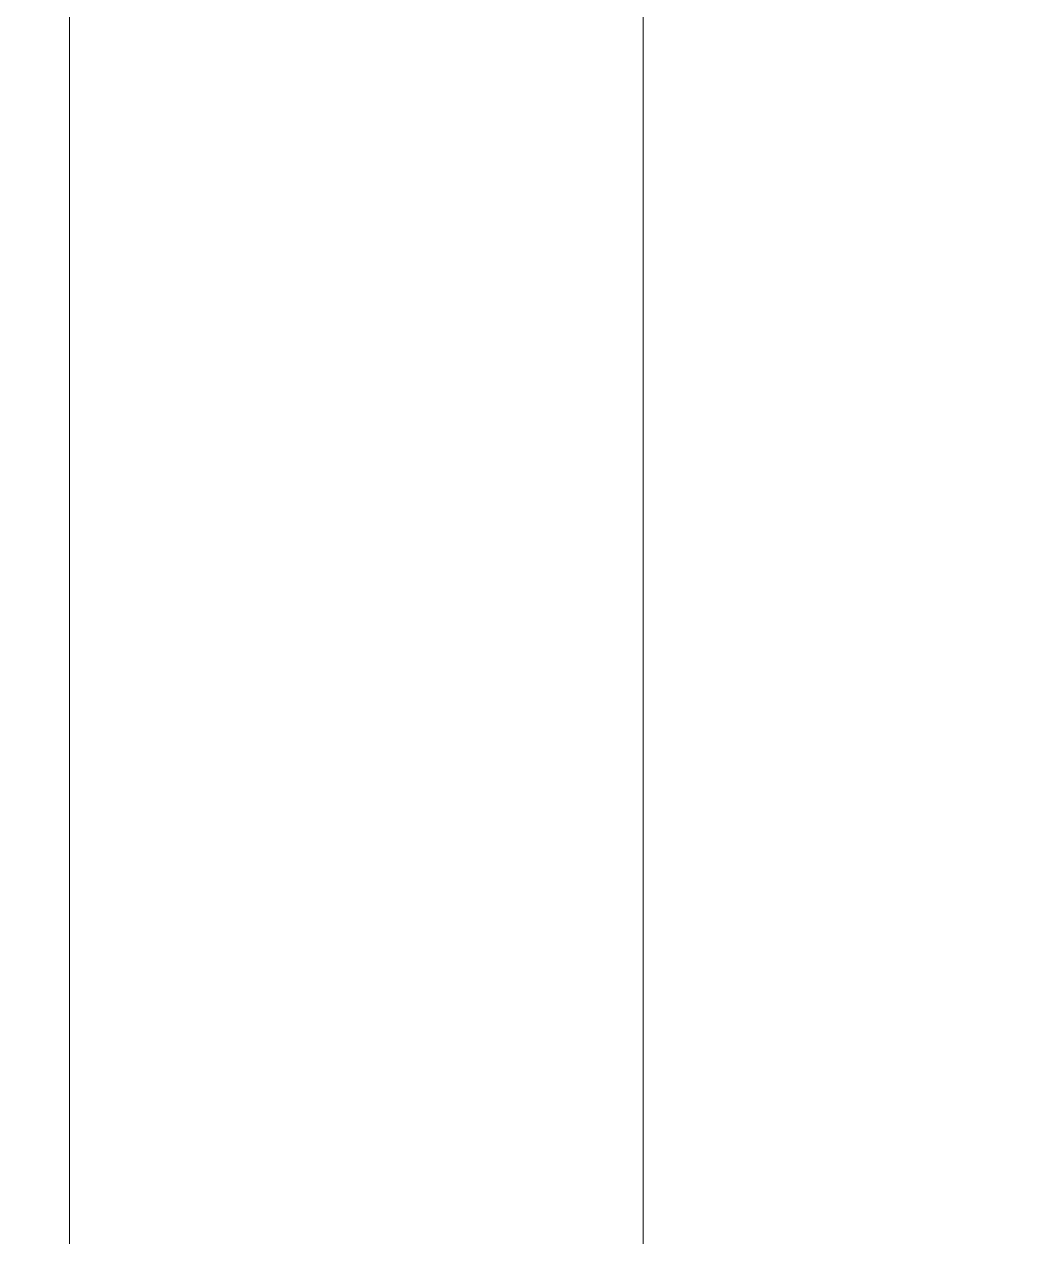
# Model space of a CAD drawing. Header units: metres. Extents: x 678805 to 1359287, y 2747329 to 5497370.
# Drawn here: x 679638.5046 to 679638.8286, y 2748624.9079 to 2748625.304 of the extents above; entities that cross this region are included whole.
import ezdxf

# ---------------------------------------------------------------- set-up
doc = ezdxf.new("R2010")
doc.units = ezdxf.units.M
doc.layers.add('00_XREF_MON_HSC_PAVEMENT', color=7, linetype='Continuous')
doc.layers.add('XREF_MON_HSC_PAVEMENT$0$03-TR-Pavement_01_Compacted Ground', color=7, linetype='Continuous', lineweight=5, true_color=0x5a4f30)

# ---------------------------------------------------------------- blocks, each defined once
blk = doc.blocks.new('XREF_MON_HSC_PAVEMENT')
at = {"layer": 'XREF_MON_HSC_PAVEMENT$0$03-TR-Pavement_01_Compacted Ground', "linetype": 'Continuous'}
h = blk.add_hatch(dxfattribs=at)
h.set_pattern_fill('ANSI31', color=256, scale=0.059, angle=45)
h.set_pattern_definition([(90, (652974.1167151183, 2717198.732228751), (-0.187325, 0), [])])
h.paths.add_polyline_path([(679627.9649675145, 2748648.12583034), (679619.3058883462, 2748644.027541948), (679624.4379266718, 2748633.281034275), (679643.2189528468, 2748642.218231071), (679635.3251010032, 2748666.118185138), (679612.3759403205, 2748658.538879335), (679613.1090444474, 2748657.003756519), (679621.7774315466, 2748661.128691511)])
h.paths.add_polyline_path([(679643.1843915528, 2748627.107601502), (679645.2470154159, 2748622.773111118), (679640.9127342285, 2748620.710586799), (679638.85020991, 2748625.04486799)])
h.paths.add_polyline_path([(679649.3440461918, 2748581.12752576), (679662.0128837411, 2748585.316513238), (679645.0211639082, 2748636.761740371), (679626.168262049, 2748629.657705449)])

msp = doc.modelspace()

# ---------------------------------------------------------------- block references
at = {"layer": '00_XREF_MON_HSC_PAVEMENT'}
msp.add_blockref('XREF_MON_HSC_PAVEMENT', (0, 0), dxfattribs=at)

doc.saveas('drawing.dxf')
